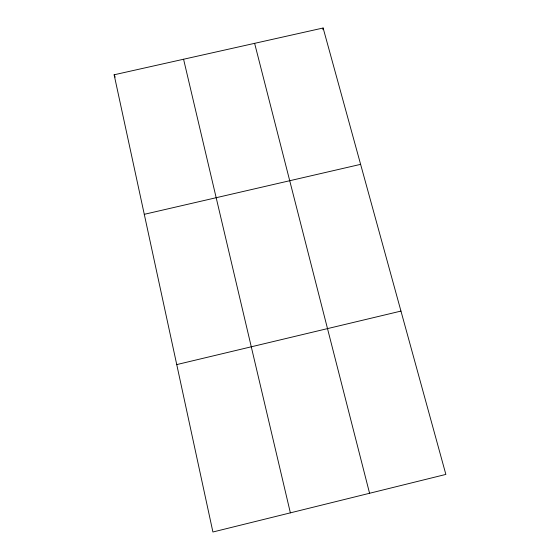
<?xml version="1.0" encoding="UTF-8"?>
<svg xmlns="http://www.w3.org/2000/svg" width="560" height="560" viewBox="0 0 560 560"><rect width="100%" height="100%" fill="white"/><g stroke="black" fill="none" stroke-linecap="round" stroke-linejoin="round"><path stroke-width="0.84" d="M322.945 29.694L323.127 28L114.135 74.788L212.912 532L445.865 474.418L323.127 28M176.743 364.588L400.953 311.087M144.284 214.319L360.612 164.353M114.135 74.788L115.185 77.147M254.625 43.337L369.572 493.276M183.575 59.241L290.374 512.855"/></g></svg>
